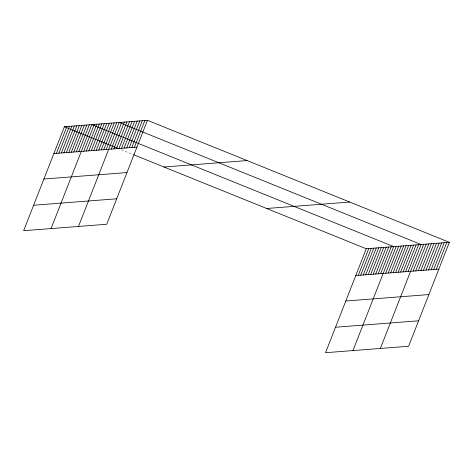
<?xml version="1.0" encoding="UTF-8"?>
<svg xmlns="http://www.w3.org/2000/svg" width="473" height="473" viewBox="0 0 473 473"><rect width="100%" height="100%" fill="white"/><g stroke="black" fill="none" stroke-linecap="round" stroke-linejoin="round"><path stroke-width="0.35" stroke-dasharray="2.37 1.77" d="M121.313 149.752L132.836 154.411"/><path stroke-width="0.71" d="M147.452 120.302L64.387 126.746L23.65 230.694L106.721 224.249L147.452 120.302L449.35 242.306L408.613 346.254L325.548 352.698L366.279 248.751L449.35 242.306M56.37 153.364L66.876 126.557M58.865 153.169L69.371 126.362M61.354 152.98L71.861 126.167M63.849 152.785L74.356 125.972M66.338 152.59L76.845 125.783M68.833 152.401L79.34 125.587M71.322 152.205L81.829 125.392M73.818 152.01L84.324 125.203M76.307 151.815L86.813 125.008M78.802 151.626L89.308 124.813M51.06 228.565L91.797 124.624L393.696 246.622L352.959 350.57M83.786 151.236L94.293 124.429M86.275 151.047L96.782 124.233M88.77 150.852L99.277 124.038M91.259 150.656L101.766 123.849M93.755 150.467L104.261 123.654M96.244 150.272L106.75 123.459M98.739 150.077L109.245 123.27M101.228 149.882L111.734 123.075M103.723 149.693L114.23 122.879M106.212 149.498L116.719 122.69M78.477 226.437L119.214 122.495L421.106 244.5L380.369 348.441M111.273 149.107L121.78 122.294M113.839 148.906L124.346 122.099M116.405 148.705L126.912 121.898M118.977 148.51L129.484 121.697M121.543 148.309L132.05 121.502M124.109 148.108L134.616 121.301M126.675 147.913L137.182 121.1M129.247 147.712L139.754 120.899M131.813 147.511L142.32 120.704M134.379 147.316L144.886 120.503M358.268 275.369L368.774 248.556M360.757 275.174L371.264 248.366M363.252 274.979L373.759 248.171M365.741 274.789L376.248 247.976M368.236 274.594L378.743 247.787M370.726 274.399L381.232 247.592M373.221 274.21L383.727 247.397M375.71 274.015L386.216 247.208M378.205 273.82L388.711 247.012M380.694 273.631L391.201 246.817M385.678 273.24L396.185 246.433M388.173 273.051L398.68 246.238M390.663 272.856L401.169 246.043M393.158 272.661L403.664 245.854M395.647 272.466L406.153 245.658M398.142 272.277L408.648 245.463M400.631 272.081L411.138 245.274M403.126 271.886L413.633 245.079M405.615 271.697L416.122 244.884M408.11 271.502L418.617 244.695M413.166 271.112L423.672 244.299M415.737 270.911L426.244 244.098M418.303 270.71L428.81 243.902M420.869 270.515L431.376 243.701M423.436 270.314L433.942 243.5M426.007 270.113L436.514 243.305M428.573 269.912L439.08 243.104M431.14 269.716L441.646 242.903M433.706 269.515L444.212 242.708M436.277 269.314L446.784 242.507M53.881 153.559L136.945 147.115M164.013 167.01L247.077 160.566M43.9 179.013L126.971 172.568M33.624 205.241L116.695 198.796M266.654 208.492L349.724 202.048M355.773 275.564L438.843 269.119M345.798 301.017L428.869 294.573M335.523 327.239L418.587 320.8M64.387 126.746L118.605 148.658M133.516 154.683L366.279 248.751"/></g></svg>
